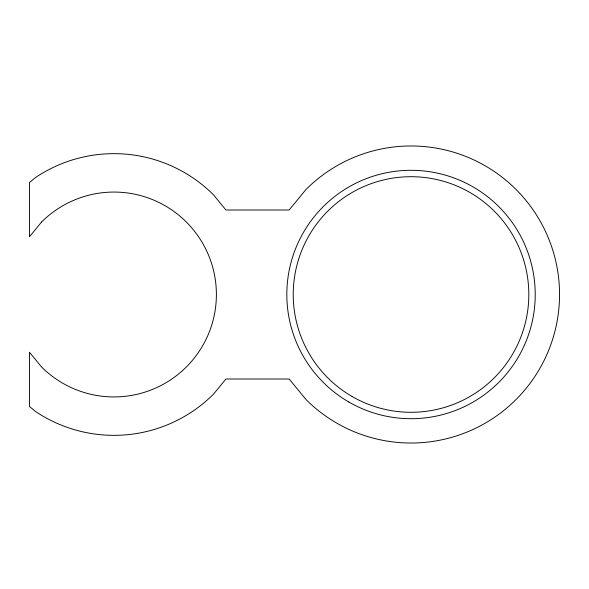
<?xml version="1.0" encoding="UTF-8"?>
<svg xmlns="http://www.w3.org/2000/svg" width="589" height="589" viewBox="0 0 589 589"><rect width="100%" height="100%" fill="white"/><g stroke="black" fill="none" stroke-linecap="round" stroke-linejoin="round"><path stroke-width="0.88" d="M41.524 222.068L29.45 236.785L29.45 182.524L35.708 177.392A140.845 140.845 0 0 1 213.557 194.907L225.933 209.993L289.155 209.993L305.993 189.474A148.531 148.531 0 0 1 516.045 189.474A148.531 148.531 0 0 1 516.045 399.526A148.531 148.531 0 0 1 305.993 399.526L289.155 379.007L225.933 379.007L213.557 394.093A140.845 140.845 0 0 1 35.708 411.608L29.45 406.476L29.45 352.215L41.524 366.932A102.434 102.434 0 0 0 186.389 366.932A102.434 102.434 0 0 0 186.389 222.068A102.434 102.434 0 0 0 41.524 222.068M348.916 402.059A124.205 124.205 0 0 0 535.224 294.5A124.205 124.205 0 0 0 348.916 186.941A124.205 124.205 0 0 0 348.916 402.059M352.119 396.515A117.8 117.8 0 0 0 528.819 294.5A117.8 117.8 0 0 0 352.119 192.485A117.8 117.8 0 0 0 352.119 396.515"/></g></svg>
